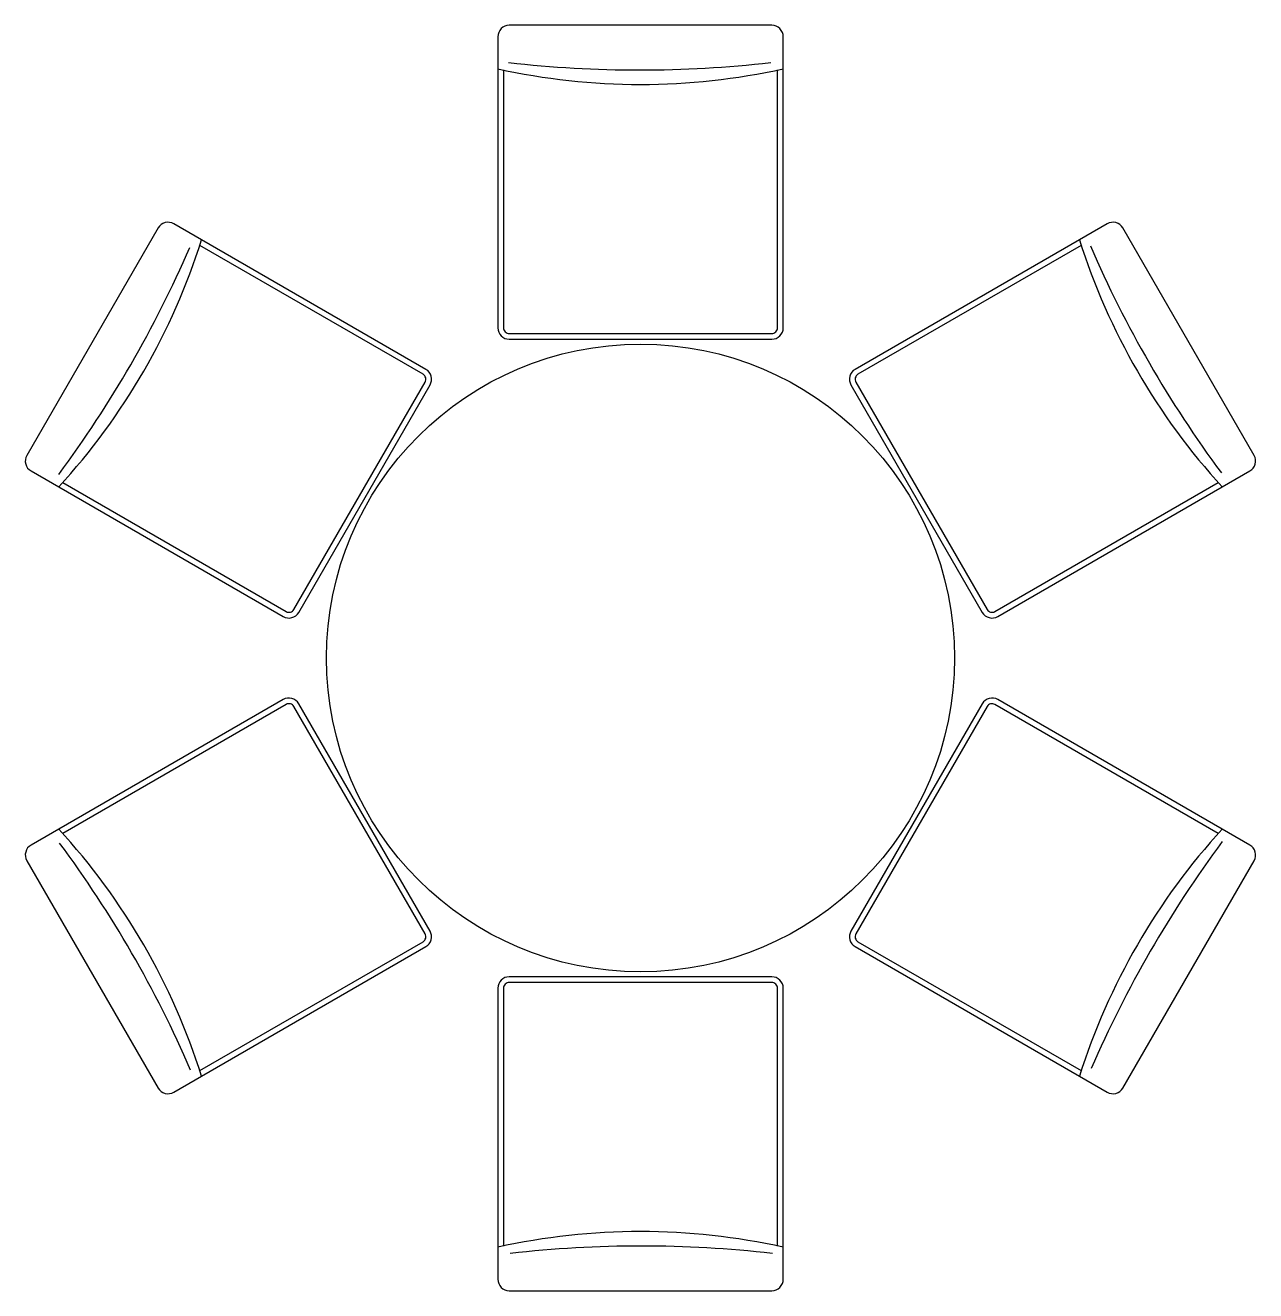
# Model space of a CAD drawing. Header units: inches. Extents: x 5.3 to 47.8, y 15.8 to 40.6.
# Drawn here: x 34.248 to 36.404, y 23.418 to 25.635 of the extents above; entities that cross this region are included whole.
import ezdxf

# ---------------------------------------------------------------- set-up
doc = ezdxf.new("R2010")
doc.units = ezdxf.units.IN
doc.header["$MEASUREMENT"] = 0
doc.layers.add('02', color=2, linetype='Continuous')
doc.layers.add('1', color=1, linetype='Continuous')

msp = doc.modelspace()

# ---------------------------------------------------------------- linework, layer by layer
at = {"layer": '02'}
for points in [[(35.5761, 25.1054), (35.5761, 25.6154, 0.414214), (35.5561, 25.6354), (35.0961, 25.6354, 0.414214), (35.0761, 25.6154), (35.0761, 25.1054, 0.414214), (35.0961, 25.0854), (35.5561, 25.0854, 0.414214)], [(34.9501, 25.0326), (34.5084, 25.2876, 0.414214), (34.4811, 25.2803), (34.2511, 24.8819, 0.414214), (34.2584, 24.8546), (34.7001, 24.5996, 0.414214), (34.7274, 24.6069), (34.9574, 25.0053, 0.414214)], [(35.952, 24.5996), (36.3937, 24.8546, 0.414214), (36.401, 24.8819), (36.171, 25.2803, 0.414214), (36.1437, 25.2876), (35.702, 25.0326, 0.414214), (35.6947, 25.0053), (35.9247, 24.6069, 0.414214)], [(34.7001, 24.4542), (34.2584, 24.1992, 0.414214), (34.2511, 24.1718), (34.4811, 23.7735, 0.414214), (34.5084, 23.7662), (34.9501, 24.0212, 0.414214), (34.9574, 24.0485), (34.7274, 24.4468, 0.414214)], [(35.702, 24.0212), (36.1437, 23.7662, 0.414214), (36.171, 23.7735), (36.401, 24.1718, 0.414214), (36.3937, 24.1992), (35.952, 24.4542, 0.414214), (35.9247, 24.4468), (35.6947, 24.0485, 0.414214)], [(35.0761, 23.9484), (35.0761, 23.4384, 0.414214), (35.0961, 23.4184), (35.5561, 23.4184, 0.414214), (35.5761, 23.4384), (35.5761, 23.9484, 0.414214), (35.5561, 23.9684), (35.0961, 23.9684, 0.414214)]]:
    msp.add_lwpolyline(points, format="xyb", close=True, dxfattribs=at)
msp.add_circle((35.3261, 24.5269), 0.55, dxfattribs=at)
for centre, start, end in [((35.3261, 26.6857), 257.4874, 282.5126), ((33.4565, 25.6063), 317.4874, 342.5126), ((37.1957, 25.6063), 197.4874, 222.5126), ((33.4565, 23.4475), 17.4874, 42.5126), ((37.1957, 23.4475), 137.4874, 162.5126), ((35.3261, 22.3681), 77.4874, 102.5126)]:
    msp.add_arc(centre, 1.1539, start, end, dxfattribs=at)
at = {"layer": '1'}
for points in [[(35.0861, 25.5571), (35.0861, 25.1054, 0.414214), (35.0961, 25.0954), (35.5561, 25.0954, 0.414214), (35.5661, 25.1054), (35.5661, 25.5571)], [(34.3139, 24.8341), (34.7051, 24.6083, 0.414214), (34.7188, 24.6119), (34.9488, 25.0103, 0.414214), (34.9451, 25.024), (34.5539, 25.2498)], [(36.0982, 25.2498), (35.707, 25.024, 0.414214), (35.7034, 25.0103), (35.9334, 24.6119, 0.414214), (35.947, 24.6083), (36.3382, 24.8341)], [(34.5539, 23.804), (34.9451, 24.0298, 0.414214), (34.9488, 24.0435), (34.7188, 24.4418, 0.414214), (34.7051, 24.4455), (34.3139, 24.2197)], [(36.3382, 24.2197), (35.947, 24.4455, 0.414214), (35.9334, 24.4418), (35.7034, 24.0435, 0.414214), (35.707, 24.0298), (36.0982, 23.804)], [(35.5661, 23.4967), (35.5661, 23.9484, 0.414214), (35.5561, 23.9584), (35.0961, 23.9584, 0.414214), (35.0861, 23.9484), (35.0861, 23.4967)]]:
    msp.add_lwpolyline(points, format="xyb", dxfattribs=at)
for centre, start, end in [((35.3246, 27.5593), 263.4152, 276.5848), ((32.6992, 26.0418), 323.4152, 336.5848), ((37.9515, 26.0444), 203.4152, 216.5848), ((32.7007, 23.0094), 23.4152, 36.5848), ((37.9529, 23.012), 143.4152, 156.5848), ((35.3275, 21.4945), 83.4152, 96.5848)]:
    msp.add_arc(centre, 2.0022, start, end, dxfattribs=at)

doc.saveas('drawing.dxf')
